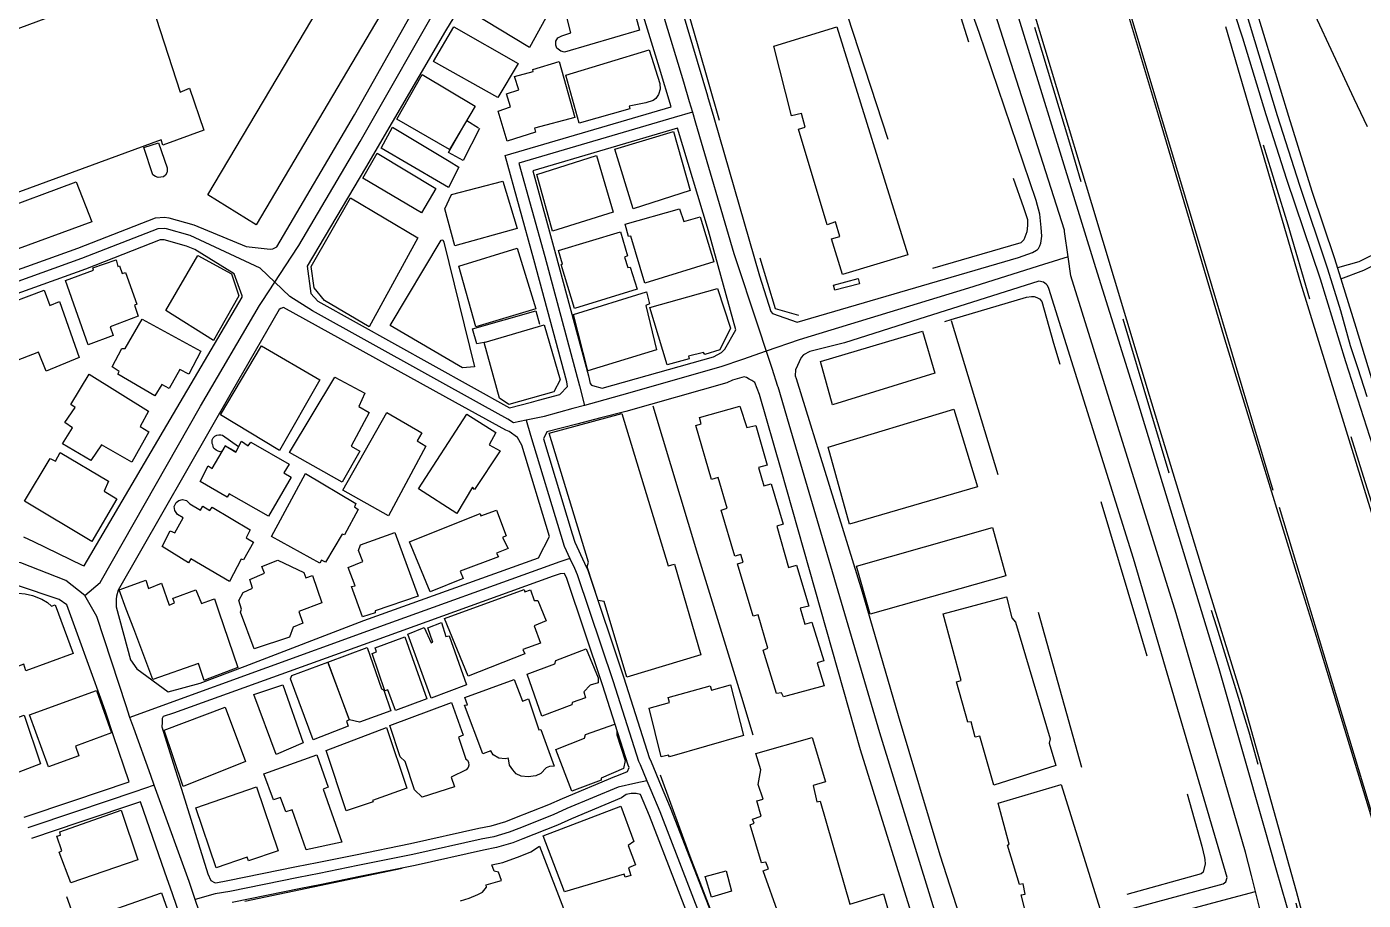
# Model space of a CAD drawing. Header units: millimetres. Extents: x 198785 to 203305, y 542885 to 545889.
# Drawn here: x 201891.8 to 202130.2, y 543225.2 to 543380.9 of the extents above; entities that cross this region are included whole.
import ezdxf

# ---------------------------------------------------------------- set-up
doc = ezdxf.new("R2010")
doc.units = ezdxf.units.MM
doc.linetypes.add('FENCE_25K', pattern=[54.3, 28.7, -9.2, -16.4])
doc.linetypes.add('HIDDEN_BULD_25K', pattern=[28.8, 18.4, -10.4])
for name, color, linetype in [('A0013111', 253, 'Continuous'), ('A0013117', 253, 'Continuous'), ('A0013118', 253, 'Continuous'), ('A0023211', 253, 'Continuous'), ('A0023217', 253, 'Continuous'), ('B0014111', 253, 'Continuous'), ('B0014112', 253, 'Continuous'), ('B0014113', 253, 'Continuous'), ('B0014115', 253, 'Continuous'), ('B0014116', 253, 'Continuous'), ('B0024120', 253, 'Continuous'), ('C0523121', 253, 'Continuous'), ('F0017111', 253, 'Continuous'), ('F0047224', 253, 'Continuous')]:
    doc.layers.add(name, color=color, linetype=linetype)

msp = doc.modelspace()

# ---------------------------------------------------------------- linework, layer by layer
at = {"layer": 'A0013111'}
for points in [[(202130.59, 543179.55), (202125.95, 543198.15), (202118.29, 543226.74), (202108.65, 543261.19), (202101.59, 543283.99), (202092.06, 543315.21), (202081.77, 543349.38), (202071.38, 543383.85)], [(202105.65, 543380.99), (202119.01, 543335.29), (202135.07, 543283.25)]]:
    msp.add_lwpolyline(points, dxfattribs=at)
at = {"layer": 'A0013117'}
for points in [[(202078.21, 543502.79), (202078.15, 543502.6), (202078.17, 543502.14), (202079.52, 543498.17), (202081.62, 543491.05), (202084.06, 543483.39), (202085.92, 543476.17), (202087.53, 543470.49), (202088.32, 543466.11), (202088.9, 543461.42), (202089.28, 543457.27), (202089.56, 543453.89), (202090.13, 543451.66), (202092.24, 543444.25), (202096.04, 543431.56), (202100.18, 543417.52), (202102.81, 543409.65), (202106.09, 543399.24), (202109.46, 543389.44), (202116.87, 543365), (202121.07, 543351.6), (202125.08, 543339.6), (202128.91, 543327.35), (202133.18, 543313.36)], [(202131.91, 543306.21), (202127.14, 543321.16), (202122.57, 543335.93), (202116.59, 543353.72), (202112.88, 543365.21), (202108.71, 543378.92), (202104.38, 543392.16), (202100.81, 543403.17), (202097.65, 543414.31), (202094.25, 543425.8), (202087.15, 543451.97), (202086.48, 543455.48), (202086.27, 543458.71), (202086.13, 543461.54), (202085.92, 543463.92), (202085.69, 543465.84), (202085.21, 543468.65), (202083.43, 543475.39), (202080.43, 543486.35), (202076.28, 543500.12), (202076.14, 543500.45), (202075.59, 543500.7), (202075.17, 543500.75)], [(202030.09, 543483.42), (202030.04, 543483.12), (202030.47, 543481.87), (202036.86, 543463.29), (202040.38, 543453.53), (202042.47, 543447.7), (202043.09, 543446.13), (202049.74, 543429.42), (202056.71, 543413.25), (202060.52, 543404.32), (202062.64, 543399.27), (202064.78, 543394.1), (202067.47, 543386.62), (202079.99, 543345.89), (202082.46, 543338), (202089.94, 543314.14), (202104.45, 543266.49), (202112.55, 543238.17), (202114.69, 543230.64), (202116.45, 543224.45), (202119.59, 543213.39), (202126.48, 543184.67), (202130.77, 543167.6)], [(201987.5, 543414.68), (201986.96, 543414.37), (201986.78, 543413.98), (201974.19, 543393.02), (201970.27, 543386.48), (201966.49, 543380.2), (201952.22, 543355.78), (201941.8, 543338.26), (201942.44, 543333.37), (201943.7, 543332), (201977.9, 543312.97), (201981.81, 543313.99), (201983.07, 543314.33), (201986.89, 543315.37), (201988.24, 543316.78), (201988.11, 543317.63), (201982.26, 543339.42), (201977.14, 543357.97), (202006.74, 543366.67), (202004.67, 543373.57), (201998.28, 543394.3), (201992.78, 543413.18), (201992.06, 543413.61), (201987.5, 543414.68)], [(202004.16, 543398.96), (202013.23, 543368.64), (202013.24, 543368.58), (202014.35, 543364.73), (202022.48, 543336.52), (202024.51, 543330.15), (202024.81, 543329.78), (202029.24, 543328.28), (202068.72, 543339.82), (202071.19, 543340.69), (202071.93, 543341.08), (202072.09, 543341.22), (202072.28, 543341.41), (202072.52, 543341.89), (202072.67, 543342.35), (202072.85, 543343.62), (202072.78, 543345.16), (202072.5, 543347.5), (202071.85, 543349.96), (202061.7, 543379.91), (202052.84, 543404.56)], [(201877.95, 543381.71), (201865.11, 543376.62), (201828.19, 543362.58), (201823.16, 543360.72), (201827.22, 543349.64), (201838.14, 543319.11), (201860.47, 543326.95), (201900.86, 543341.46), (201914.77, 543346.89), (201916.38, 543346.96), (201917.12, 543346.85), (201921.56, 543345.62), (201930.93, 543341.74), (201935.21, 543341.29), (201935.7, 543341.36), (201936.05, 543341.49), (201936.37, 543341.69), (201950.27, 543365.21), (201963.04, 543387.94)], [(202007.89, 543362.83), (201982.05, 543355.24), (201986.12, 543340.47), (201991.97, 543318.67), (201992.32, 543317.31), (201992.54, 543317.01), (201992.69, 543316.94), (201994.43, 543316.52), (202014.28, 543322.07), (202015.74, 543322.83), (202016.3, 543323.45), (202018.27, 543326.91), (202013.38, 543344.52), (202007.89, 543362.83)], [(201891.19, 543290), (201892.97, 543289.14), (201901.68, 543284.91), (201902.01, 543284.8), (201917.37, 543310.9), (201930.22, 543332.74), (201930.22, 543332.98), (201928.78, 543336.87), (201921.78, 543341.2), (201920.26, 543341.83), (201916.28, 543342.93), (201916.17, 543342.95), (201915.6, 543342.92), (201902.27, 543337.72), (201861.81, 543323.18)], [(202072.36, 543335.55), (202050.92, 543328.81), (202037.7, 543324.6), (202031.5, 543323.04), (202030.37, 543322.44), (202029.93, 543321.96), (202028.92, 543319.74), (202028.89, 543318.71), (202029.06, 543318.2), (202040.8, 543280.17), (202047.24, 543258.16), (202054.69, 543233.31), (202058.77, 543220.59)], [(202066.11, 543217.52), (202105.24, 543228.11), (202105.71, 543228.48), (202105.96, 543229.24), (202089.22, 543286.15), (202074.13, 543334.26), (202073.9, 543334.79), (202073.67, 543335.02), (202073.42, 543335.23), (202073.16, 543335.41), (202072.36, 543335.55)], [(201937.56, 543330.87), (201937.08, 543330.71), (201936.8, 543330.5), (201928.22, 543315.64), (201908.08, 543280.47), (201907.76, 543279.4), (201907.71, 543278.89), (201907.73, 543277.49), (201910.29, 543268.04), (201911.44, 543266.45), (201916.98, 543262.36), (201922.7, 543263.9), (201930.72, 543266.92), (201951.9, 543275.05), (201983.06, 543286.26), (201985.05, 543290.04), (201980.13, 543306.32), (201979.33, 543307.69), (201977.87, 543308.74), (201977.25, 543309.02), (201968.26, 543313.93), (201937.56, 543330.87)], [(202019.75, 543318.49), (202017.69, 543317.94), (202016.67, 543317.46), (201998.67, 543312.35), (201994.2, 543311.2), (201989.92, 543310.09), (201984.59, 543308.71), (201983.95, 543307.48), (201989.08, 543290.53), (201989.53, 543289.04), (201991.26, 543285.31), (201991.85, 543284.02), (201998.28, 543264.83), (202002.82, 543250.67), (202003.15, 543249.89), (202004.98, 543245.54), (202006.58, 543241.74), (202015.53, 543218.65)], [(202051.53, 543216.7), (202040.54, 543252.02), (202026.4, 543301.93), (202022.48, 543315.38), (202021.67, 543317.48), (202021.14, 543317.89), (202020.65, 543318.12), (202020.17, 543318.4), (202019.75, 543318.49)], [(201891.32, 543239.98), (201899.99, 543242.91), (201910.05, 543246.31), (201907.28, 543254.49), (201905.88, 543258.64), (201905.24, 543260.53), (201900.81, 543272.66), (201898.92, 543277.84), (201897.58, 543278.79), (201897.03, 543279.02), (201895.44, 543279.55), (201888.6, 543281.86), (201888.1, 543281.81), (201879.62, 543278.86), (201848.78, 543267.61), (201848.35, 543267.51), (201848.04, 543267.27), (201847.86, 543265.88), (201854.84, 543244.97), (201863.47, 543220.6)], [(201987.71, 543283.45), (201986.92, 543283.38), (201985.68, 543282.95), (201953.26, 543271.29), (201917.95, 543258.56), (201916.12, 543257.93), (201915.95, 543257.59), (201915.91, 543256.91), (201915.89, 543256.12), (201918.22, 543248.68), (201919.38, 543244.98), (201924.09, 543229.92), (201924.62, 543228.72), (201925.28, 543228.35), (201925.5, 543228.32), (201927.64, 543228.72), (201939.88, 543231.21), (201943.57, 543231.94), (201950.43, 543233.32), (201960.26, 543235.29), (201972.44, 543238.03), (201974.64, 543238.47), (201977.22, 543239.24), (201978.87, 543239.86), (201984.93, 543242.28), (201987.36, 543243.36), (201996.67, 543247.28), (201997.03, 543247.36), (201998.96, 543248.16), (201999.24, 543248.86), (201999.06, 543249.28), (201994.48, 543263.58), (201988.13, 543282.54), (201987.71, 543283.45)], [(202000.13, 543244.25), (201999.63, 543244.24), (201998.7, 543244.03), (201997.89, 543243.45), (201988.95, 543239.69), (201986.49, 543238.6), (201980.31, 543236.13), (201978.49, 543235.45), (201975.61, 543234.59), (201973.27, 543234.11), (201961.09, 543231.38), (201951.21, 543229.4), (201944.36, 543228.02), (201940.66, 543227.29), (201928.41, 543224.79)], [(202011.81, 543217.2), (202002.87, 543240.24), (202001.27, 543244.06), (202000.51, 543244.25), (202000.13, 543244.25)], [(201898.84, 543225.85), (201908.48, 543199.03), (201909.86, 543194.68), (201910.07, 543194.64), (201925.54, 543199.75), (201925.78, 543199.99), (201925.96, 543200.17), (201926.04, 543200.5), (201926.25, 543201.24), (201922.22, 543213.31), (201919.24, 543222.01), (201917.77, 543226.31), (201916.43, 543230.22), (201912.04, 543242.76), (201901.27, 543239.12), (201892.6, 543236.19)]]:
    msp.add_lwpolyline(points, dxfattribs=at)
at = {"layer": 'A0013118'}
for points in [[(202137.24, 543344.54), (202138.11, 543343.32), (202129.46, 543338.99), (202125.61, 543337.92)], [(202126.22, 543335.97), (202130.32, 543337.52), (202139.02, 543341.94), (202139.4, 543341.79), (202146.16, 543330.96), (202153.21, 543316.36), (202154.59, 543314.28), (202156.1, 543312.6), (202160.54, 543310.18), (202161.2, 543309.29), (202163.07, 543309.75)]]:
    msp.add_lwpolyline(points, dxfattribs=at)
at = {"layer": 'A0023211'}
msp.add_lwpolyline([(202136.23, 543225.21), (202121.86, 543272.22), (202118.33, 543283.62), (202105.53, 543325.25), (202093.71, 543365.19), (202088.52, 543382.42)], dxfattribs=at)
at = {"layer": 'A0023217'}
for points in [[(202077.58, 543339.9), (202076.94, 543344.41), (202076.9, 543344.69), (202064.58, 543383.27), (202056.68, 543404.44), (202040.17, 543443.58), (202039.8, 543444.53), (202038.37, 543448.18)], [(201991.61, 543429.09), (201994.39, 543420.46), (201995.64, 543416.61), (202001.22, 543396.63), (202008.95, 543371.1), (202009.97, 543367.62), (202010.53, 543365.7)], [(201936.03, 543335.41), (201938.95, 543339.86), (201940.31, 543341.93), (201951.25, 543360.49), (201966.56, 543387.27), (201967.08, 543388.13), (201969.13, 543391.56)], [(202109.09, 543384.18), (202114.87, 543365.11), (202118.83, 543352.66), (202123.82, 543337.76), (202126.14, 543330.33), (202127.9, 543324.13), (202129.21, 543320.19), (202130.85, 543314.99)], [(202010.53, 543365.7), (202007.31, 543364.75), (201979.59, 543356.61), (201984.19, 543339.95), (201990.38, 543316.89), (201991.3, 543313.43)], [(202010.53, 543365.7), (202011.1, 543363.78), (202017.93, 543340.52), (202022.26, 543327.41), (202023.69, 543323.08)], [(201936.03, 543335.41), (201933.43, 543337.89), (201920.91, 543343.72), (201916.7, 543344.89), (201916.28, 543344.95), (201915.19, 543344.91), (201901.56, 543339.59), (201861.14, 543325.06), (201838.07, 543316.97), (201837.77, 543317.01), (201836.6, 543317.5), (201825.34, 543348.96), (201821.28, 543360.03), (201820.6, 543361.91)], [(202077.58, 543339.9), (202073.19, 543338.52), (202059.82, 543334.32), (202029.59, 543325.12), (202023.69, 543323.08)], [(202110.99, 543226.74), (202110.28, 543229.58), (202109.24, 543233.75), (202096.83, 543276.32), (202078.07, 543336.51), (202077.58, 543339.9)], [(201902.16, 543279.53), (201904.86, 543281.85), (201922.79, 543313.27), (201933.28, 543331.23), (201933.76, 543331.96), (201936.03, 543335.41)], [(201980.87, 543310.79), (201978.62, 543310.33), (201977.58, 543310.99), (201973.08, 543313.45), (201942.74, 543330.27), (201938.7, 543332.86), (201936.03, 543335.41)], [(202023.69, 543323.08), (202019.45, 543321.61), (202015.61, 543320.28), (201997.86, 543315.24), (201993.4, 543314.01), (201991.3, 543313.43)], [(202023.69, 543323.08), (202024.69, 543320.05), (202025.74, 543316.87), (202025.77, 543316.79), (202027.73, 543310.06), (202043.89, 543255.09), (202055.15, 543218.65), (202055.32, 543218.08), (202057.25, 543211.46)], [(201991.3, 543313.43), (201989.23, 543312.86), (201984.06, 543311.43), (201983.87, 543311.39), (201980.87, 543310.79)], [(201980.87, 543310.79), (201981.66, 543308.14), (201987.06, 543290.29), (201987.66, 543288.33), (201988.66, 543286.15)], [(201902.16, 543279.53), (201898.72, 543282.18), (201890.71, 543285.37), (201889.42, 543285.49), (201887.73, 543285.09), (201874.86, 543280.32), (201847.13, 543270.05), (201844.67, 543269.14)], [(201988.66, 543286.15), (201986.88, 543285.51), (201952.58, 543273.17), (201916.54, 543260.07), (201910.17, 543257.75)], [(201988.66, 543286.15), (201989.48, 543284.38), (201989.99, 543283.28), (201996.38, 543264.2), (202000.94, 543249.98), (202001.2, 543249.38), (202002.41, 543246.49)], [(201910.17, 543257.75), (201909.49, 543259.85), (201904.26, 543275.77), (201902.16, 543279.53)], [(201914.52, 543245.71), (201913.9, 543247.43), (201910.85, 543255.88), (201910.17, 543257.75)], [(201914.52, 543245.71), (201911.05, 543244.53), (201900.63, 543241.02), (201891.96, 543238.09)], [(201921.83, 543225.33), (201921.09, 543227.48), (201920.73, 543228.54), (201915.24, 543243.73), (201914.52, 543245.71)], [(202002.41, 543246.49), (202000.42, 543246.06), (201997.27, 543245.36), (201988.15, 543241.53), (201985.71, 543240.44), (201979.59, 543237.99), (201977.86, 543237.35), (201975.13, 543236.53), (201972.86, 543236.07), (201960.67, 543233.33), (201950.82, 543231.36), (201943.97, 543229.98), (201940.27, 543229.25), (201928.02, 543226.76), (201925.41, 543226.33), (201921.83, 543225.33)], [(202002.41, 543246.49), (202003.12, 543244.8), (202004.73, 543240.99), (202013.67, 543217.92), (202019.07, 543204.16), (202021.29, 543198.48)], [(202057.25, 543211.46), (202062.09, 543213.33), (202064.94, 543214.43), (202106.06, 543225.42), (202110.99, 543226.74)], [(202132.9, 543125.83), (202129.51, 543146.22), (202127.24, 543158), (202126.48, 543162.35), (202120.9, 543186.11), (202114.2, 543213.85), (202111.87, 543223.2), (202110.99, 543226.74)], [(201931.63, 543196.43), (201929.65, 543202.35), (201926.81, 543210.87), (201922.55, 543223.23), (201921.83, 543225.33)]]:
    msp.add_lwpolyline(points, dxfattribs=at)
at = {"layer": 'B0014111'}
for points in [[(202001.07, 543380.35), (201987.7, 543376.4), (201987.06, 543376.6), (201986.37, 543377.12), (201986.17, 543377.62), (201986.17, 543378.36), (201986.54, 543378.94), (201987.22, 543379.33), (201988.85, 543379.84), (201986.02, 543391.06), (201997.35, 543394.29), (202001.07, 543380.35)], [(201985.03, 543383.7), (201981.48, 543377.26), (201970.93, 543383.58), (201975.22, 543391.85), (201980.39, 543388.68), (201979.6, 543386.84), (201985.03, 543383.7)], [(201914.84, 543382.46), (201919.15, 543369.29), (201920.82, 543369.98), (201923.37, 543362.51), (201916.06, 543359.81), (201915.75, 543360.74), (201887.59, 543350.45), (201888.12, 543348.89), (201886.19, 543348.21), (201876.18, 543375.46), (201906.3, 543386.6), (201905.91, 543387.45), (201912.98, 543390.15), (201915.55, 543382.99), (201914.84, 543382.46)], [(201979.43, 543374.38), (201975.82, 543368.31), (201964.32, 543374.74), (201967.97, 543380.9), (201979.43, 543374.38)], [(201999.39, 543366.32), (201990.35, 543363.72), (201987.98, 543372.27), (202002.84, 543376.83), (202004.7, 543370.81), (202004.79, 543369.79), (202004.5, 543368.87), (202004.01, 543368.15), (202003.52, 543367.78), (202002.22, 543367.37), (201999.27, 543366.79), (201999.39, 543366.32)], [(201971.75, 543366.79), (201967.17, 543359.07), (201957.83, 543364.44), (201962.32, 543372.4), (201971.75, 543366.79)], [(201968.85, 543355.91), (201966.99, 543352.27), (201965.59, 543353.09), (201955, 543359.29), (201957.01, 543363.01), (201967.12, 543356.94), (201968.85, 543355.91)], [(202010.11, 543351.71), (201999.99, 543348.48), (201996.67, 543359.11), (202007.16, 543362.24), (202010.11, 543351.71)], [(201964.77, 543352.1), (201962.18, 543347.74), (201951.73, 543353.96), (201954.31, 543358.37), (201964.77, 543352.1)], [(201903.39, 543346.12), (201888.47, 543340.69), (201885.83, 543347.83), (201900.61, 543353.26), (201903.39, 543346.12)], [(201929.6, 543332.97), (201925.12, 543324.97), (201916.61, 543330.34), (201922.29, 543340.16), (201928.33, 543336.85), (201929.6, 543332.97)], [(202004.15, 543323.31), (201991.86, 543319.58), (201989.33, 543329.62), (202002.37, 543333.65), (202002.91, 543331.5), (202002.23, 543331.23), (202004.15, 543323.31)], [(202053.81, 543319.17), (202035.54, 543313.55), (202033.36, 543321.23), (202051.6, 543326.65), (202053.81, 543319.17)], [(201944.04, 543317.96), (201936.84, 543305.36), (201926.37, 543311.73), (201933.64, 543324.07), (201944.04, 543317.96)], [(201975.58, 543294.77), (201977.31, 543290.18), (201976.68, 543289.87), (201977.69, 543287.89), (201975.6, 543287.09), (201975.96, 543286.41), (201969.09, 543283.85), (201969.62, 543282.54), (201963.74, 543280.19), (201960.08, 543289.07), (201972.66, 543294.16), (201972.81, 543293.75), (201975.58, 543294.77)], [(201901.07, 543250.94), (201895.67, 543248.97), (201892.26, 543258.26), (201904.24, 543262.57), (201906.9, 543255.03), (201900.47, 543252.69), (201901.07, 543250.94)], [(201930.79, 543249.94), (201919.71, 543245.48), (201916.27, 543255.52), (201927.16, 543259.61), (201930.79, 543249.94)], [(201910.45, 543214.61), (201904.21, 543212.74), (201901.25, 543221.38), (201915.83, 543226.49), (201918.55, 543218.78), (201909.99, 543215.97), (201910.45, 543214.61)]]:
    msp.add_lwpolyline(points, dxfattribs=at)
at = {"layer": 'B0014112'}
for points in [[(201982.53, 543362.14), (201977.47, 543360.53), (201975.88, 543365.9), (201978.1, 543366.66), (201977.38, 543369), (201979.55, 543369.66), (201978.82, 543372.04), (201982.11, 543372.97), (201982.06, 543373.33), (201986.74, 543374.74), (201989.53, 543364.74), (201982.34, 543362.86), (201982.53, 543362.14)], [(201979.27, 543344.99), (201968.15, 543341.86), (201966.38, 543348.48), (201967.56, 543351.03), (201976.74, 543353.38), (201979.27, 543344.99)], [(202008.24, 543348.46), (202009.01, 543346.23), (202011.94, 543347.05), (202014.35, 543339), (202002.05, 543335.19), (201999.53, 543343.59), (201999.16, 543343.51), (201998.54, 543345.73), (202008.24, 543348.46)], [(201998.44, 543339.86), (201999.03, 543337.98), (201999.45, 543338.08), (202000.69, 543334.14), (201989.5, 543330.7), (201987.13, 543338.53), (201987.36, 543338.6), (201986.63, 543341.03), (201997.69, 543344.37), (201998.95, 543340.11), (201998.44, 543339.86)], [(201971.66, 543320.29), (201969.5, 543320.12), (201956.6, 543327.67), (201965.74, 543342.9), (201966.03, 543342.96), (201966.19, 543342.55), (201971.66, 543320.29)], [(201982.61, 543330.64), (201971.92, 543327.4), (201968.87, 543338.27), (201979.29, 543341.47), (201982.61, 543330.64)], [(201907.71, 543339.35), (201908.04, 543338.2), (201908.31, 543338.33), (201908.82, 543336.93), (201909.4, 543337.13), (201911.41, 543331.47), (201910.97, 543331.27), (201911.67, 543329.32), (201906.64, 543327.43), (201907.19, 543325.91), (201902.72, 543324.2), (201898.68, 543335.71), (201903.67, 543337.53), (201903.56, 543337.92), (201907.71, 543339.35)], [(201894.88, 543333.96), (201895.87, 543331.22), (201897.6, 543331.93), (201901.12, 543321.94), (201895.22, 543319.54), (201893.85, 543322.93), (201888.07, 543320.66), (201885.01, 543328.69), (201886.86, 543329.4), (201886.32, 543330.76), (201894.88, 543333.96)], [(202015.4, 543323.35), (202012.73, 543322.47), (202012.53, 543322.86), (202009.83, 543322.19), (202009.96, 543321.75), (202006.04, 543320.63), (202002.92, 543330.88), (202014.99, 543334.28), (202017.35, 543327.21), (202015.4, 543323.35)], [(201922.84, 543323.08), (201920.69, 543319), (201919.1, 543319.8), (201917.18, 543316.46), (201915.87, 543317.14), (201914.6, 543315.1), (201908, 543319), (201908.24, 543319.49), (201906.99, 543320.28), (201908.71, 543323.58), (201909.35, 543323.58), (201912.38, 543328.77), (201922.84, 543323.08)], [(201913.53, 543308.69), (201910.53, 543303.32), (201905.1, 543306.4), (201903.21, 543303.59), (201898.15, 543306.59), (201899.94, 543309.4), (201898.58, 543310.37), (201900.39, 543313.04), (201899.61, 543313.59), (201902.9, 543318.99), (201913.51, 543312.41), (201911.99, 543309.65), (201913.53, 543308.69)], [(201951.2, 543305.27), (201948.05, 543299.72), (201938.64, 543305), (201946.76, 543318.45), (201952.07, 543315.62), (201951.01, 543313.22), (201952.88, 543312.17), (201949.63, 543306.16), (201951.2, 543305.27)], [(201962.99, 543306.18), (201956.31, 543293.75), (201948.16, 543298.31), (201956.01, 543312.13), (201962.28, 543308.54), (201961.41, 543307.12), (201962.99, 543306.18)], [(201976.23, 543305.3), (201971.66, 543298.43), (201971.33, 543298.82), (201968.49, 543294.16), (201961.69, 543298.53), (201970.32, 543311.88), (201975.49, 543308.59), (201974.25, 543306.42), (201976.23, 543305.3)], [(201930.11, 543307.02), (201931.29, 543306.19), (201931.73, 543306.87), (201938.58, 543302.92), (201937.64, 543301.42), (201938.97, 543300.65), (201934.88, 543293.67), (201927.91, 543297.68), (201927.53, 543297.08), (201922.74, 543299.84), (201924.14, 543302.63), (201924.87, 543302.19), (201927.21, 543306.2), (201929.06, 543305.1), (201930.11, 543307.02)], [(201897.74, 543305), (201906.35, 543299.9), (201905.61, 543298.12), (201907.83, 543296.75), (201903.36, 543289.13), (201891.37, 543296.33), (201895.98, 543303.96), (201896.9, 543303.48), (201897.74, 543305)], [(201950.9, 543294.84), (201948.47, 543290.33), (201948.05, 543290.48), (201945.07, 543285.47), (201944.39, 543285.82), (201944.05, 543285.28), (201935.44, 543290.04), (201941.51, 543301.29), (201950.5, 543295.91), (201950.25, 543295.31), (201950.9, 543294.84)], [(201920.85, 543295.85), (201922.76, 543294.72), (201923.17, 543295.46), (201924.44, 543294.67), (201924.83, 543295.27), (201931.65, 543291.21), (201930.91, 543289.82), (201932.24, 543289.01), (201930.42, 543285.87), (201930.03, 543285.99), (201927.94, 543282.01), (201921.04, 543286.04), (201920.66, 543285.36), (201915.94, 543288.24), (201917.37, 543291.05), (201918.17, 543290.7), (201919.7, 543293.39), (201918.69, 543293.94), (201918.17, 543294.68), (201918.1, 543295.38), (201918.45, 543296.09), (201918.92, 543296.49), (201919.58, 543296.62), (201920.27, 543296.45), (201920.85, 543295.85)], [(201953.94, 543276.41), (201951.65, 543275.74), (201949.73, 543281.12), (201950.34, 543281.24), (201949.1, 543284.52), (201951.72, 543285.61), (201950.94, 543287.57), (201951.29, 543288.58), (201957.42, 543290.77), (201961.6, 543279.42), (201953.94, 543276.82), (201953.94, 543276.41)], [(201941.18, 543283.64), (201941.54, 543282.65), (201942.78, 543283.09), (201944.4, 543278.21), (201940.29, 543276.67), (201941.03, 543274.6), (201939.31, 543273.88), (201938.68, 543272.08), (201932.37, 543270), (201929.93, 543276.54), (201930.11, 543277.08), (201929.6, 543278.62), (201930.38, 543280.07), (201932.07, 543280.84), (201931.55, 543282.4), (201934.2, 543283.49), (201933.74, 543284.72), (201936.59, 543285.83), (201941.18, 543283.64)], [(201913.03, 543282.25), (201913.51, 543280.75), (201915.82, 543281.7), (201917.21, 543277.82), (201918.15, 543278.22), (201917.84, 543279.05), (201918.1, 543279.14), (201921.96, 543280.54), (201922.95, 543278.11), (201924.9, 543278.8), (201925.28, 543278.93), (201925.28, 543278.93), (201926.05, 543276.64), (201929.43, 543266.71), (201923.66, 543264.47), (201923.4, 543264.37), (201922.39, 543267.42), (201914.29, 543264.53), (201910.87, 543273.58), (201909.54, 543277.09), (201908.25, 543280.51), (201912.38, 543282.01), (201913.03, 543282.25)], [(201891.5, 543279.85), (201892.79, 543279.54), (201894.48, 543278.89), (201895.47, 543278.26), (201896.16, 543277.64), (201896.82, 543277.88), (201900.08, 543269.18), (201891.61, 543266.12), (201891.28, 543267.29), (201888.85, 543266.37), (201888.43, 543267.58), (201882.73, 543265.59), (201878.57, 543276.5), (201884.12, 543278.57), (201883.91, 543279.17), (201886.94, 543280.22), (201887.21, 543279.52), (201889.86, 543280.63), (201890.26, 543279.92), (201891.5, 543279.85)], [(201980.53, 543280.6), (201980.65, 543280.18), (201981.62, 543280.52), (201982.33, 543278.61), (201982.96, 543278.64), (201984.43, 543275.03), (201982.32, 543274.13), (201983.46, 543271.01), (201980.26, 543269.9), (201980.61, 543269.13), (201970.52, 543265.15), (201966.31, 543275.45), (201980.53, 543280.6)], [(201965.79, 543274.69), (201966.56, 543272.19), (201967.11, 543272.36), (201970.21, 543263.61), (201963.92, 543261.24), (201959.79, 543272.61), (201962.7, 543273.81), (201963.95, 543271.1), (201964.25, 543271.23), (201963.32, 543273.74), (201965.79, 543274.69)], [(201959.21, 543272.17), (201963.16, 543261.08), (201957.56, 543259.02), (201956.18, 543262.69), (201955.67, 543262.56), (201953.42, 543269.18), (201954.16, 543269.46), (201953.91, 543270.21), (201959.21, 543272.17)], [(201956.71, 543258.97), (201951.12, 543256.93), (201949.34, 543257.37), (201945.52, 543267.65), (201952.5, 543270.28), (201955.09, 543262.9), (201955.51, 543262.65), (201956.71, 543258.97)], [(201989.04, 543260.01), (201983.68, 543258.01), (201981.06, 543265.48), (201985.97, 543267.32), (201986.14, 543267.94), (201991.58, 543270.03), (201993.73, 543264.87), (201993.72, 543263.94), (201992.27, 543263.57), (201991.15, 543262.36), (201991.45, 543261.26), (201989.1, 543260.43), (201989.04, 543260.01)], [(201949.12, 543256.21), (201942.87, 543253.78), (201938.84, 543264.7), (201939.04, 543265.26), (201945.51, 543267.65), (201949.31, 543257.36), (201948.8, 543257.14), (201949.12, 543256.21)], [(201941.07, 543253.28), (201936.26, 543251.17), (201932.3, 543261.85), (201937.45, 543263.63), (201941.07, 543253.28)], [(201978.72, 543264.57), (201980.24, 543260.66), (201981.28, 543261.08), (201983.13, 543255.58), (201983.52, 543255.66), (201985.87, 543249.1), (201985.06, 543249.06), (201984.45, 543248.82), (201983.5, 543247.82), (201982.62, 543247.4), (201981.21, 543247.17), (201979.99, 543247.34), (201979.1, 543247.76), (201978.47, 543248.46), (201977.93, 543249.27), (201977.71, 543250.41), (201977.69, 543250.53), (201977.12, 543250.43), (201976.01, 543250.55), (201974.96, 543251.11), (201974.6, 543251.81), (201973.15, 543251.27), (201969.89, 543259.99), (201970.42, 543260.02), (201969.96, 543261.32), (201978.72, 543264.57)], [(202017.34, 543263.63), (202019.63, 543254.56), (202006.46, 543250.75), (202006.28, 543251.05), (202004.95, 543250.77), (202002.84, 543259.42), (202006.42, 543260.44), (202006.19, 543261.33), (202013.69, 543263.44), (202013.97, 543262.66), (202017.34, 543263.63)], [(201968.07, 543245.43), (201962.34, 543243.56), (201960.98, 543244.9), (201959.28, 543249.95), (201958.38, 543250.79), (201956.53, 543256.37), (201967.55, 543260.43), (201969.65, 543254.64), (201968.8, 543254.29), (201970.09, 543250.36), (201970.39, 543250.15), (201970.59, 543249.75), (201970.63, 543249.3), (201970.52, 543248.88), (201970.17, 543248.43), (201967.49, 543247.16), (201968.07, 543245.43)], [(201889.19, 543246.57), (201883.18, 543244.61), (201879.88, 543254.14), (201891.31, 543258.19), (201894.24, 543249.51), (201888.83, 543247.41), (201889.19, 543246.57)], [(201953.56, 543242.73), (201948.76, 543241.11), (201945.17, 543251.92), (201955.98, 543256.01), (201959.56, 543245.16), (201953.49, 543243), (201953.56, 543242.73)], [(201994.23, 543246.58), (201989.04, 543244.66), (201986.16, 543252.05), (201991.26, 543254.09), (201991.44, 543254.72), (201996.68, 543256.61), (201997.07, 543255.45), (201997.07, 543254.68), (201998.51, 543250.09), (201998.23, 543248.67), (201994.27, 543246.94), (201994.23, 543246.58)], [(201911.58, 543232.38), (201899.65, 543228.27), (201897.54, 543233.78), (201898.06, 543234.02), (201897.17, 543236.61), (201897.77, 543236.82), (201897.65, 543237.39), (201908.61, 543241.23), (201911.58, 543232.38)], [(201999.13, 543230.95), (201999.56, 543229.62), (201998.53, 543229.28), (201998.36, 543229.87), (201987.71, 543226.72), (201983.89, 543236.68), (201997.78, 543241.97), (202000.1, 543235.69), (201999.09, 543234.96), (202000.39, 543231.5), (201999.13, 543230.95)], [(201969.16, 543225.08), (201970.7, 543225.58), (201972.24, 543226.21), (201973.1, 543226.64), (201973.8, 543227.55), (201973.74, 543227.95), (201975.85, 543228.51), (201976.5, 543228.7), (201975.92, 543230.18), (201975.15, 543230.37), (201974.78, 543231.52), (201976.72, 543231.92), (201979.82, 543233.05), (201981.72, 543233.83), (201983.24, 543234.81), (201988.16, 543222.16)]]:
    msp.add_lwpolyline(points, dxfattribs=at)
at = {"layer": 'B0014113'}
for points in [[(201957.45, 543387.45), (201932.69, 543345.6), (201924.11, 543350.98), (201948.8, 543392.6), (201957.45, 543387.45)], [(201996.38, 543347.85), (201985.55, 543344.49), (201982.76, 543354.59), (201993.44, 543357.96), (201996.38, 543347.85)], [(201961.55, 543343.29), (201952.88, 543327.43), (201944.89, 543332.12), (201943.07, 543334.36), (201942.5, 543338.18), (201949.53, 543350.41), (201961.55, 543343.29)], [(201985.81, 543315.83), (201977.77, 543313.57), (201976.11, 543314.73), (201973.37, 543324.63), (201984.08, 543327.79), (201986.96, 543317.99), (201985.81, 543315.83)], [(202061.4, 543298.92), (202038.58, 543292.24), (202034.73, 543306), (202057.19, 543312.77), (202061.4, 543298.92)], [(201997.95, 543311.98), (202006.19, 543284.84), (202007.32, 543285.11), (202012.04, 543268.96), (201998.86, 543264.94), (201994.79, 543278.45), (201993.74, 543278.61), (201991.78, 543284.66), (201992, 543285.48), (201984.98, 543308.49), (201997.95, 543311.98)], [(202066.46, 543283.03), (202042.27, 543276.18), (202039.8, 543284.75), (202064.07, 543291.65), (202066.46, 543283.03)], [(201944.65, 543245.02), (201947.98, 543235.54), (201941.62, 543234.2), (201939.14, 543241.31), (201938.02, 543240.98), (201937.06, 543243.53), (201935.82, 543243.12), (201934.1, 543247.76), (201943.52, 543251.12), (201945.57, 543245.33), (201944.65, 543245.02)], [(201936.61, 543234), (201931.36, 543232.2), (201931.12, 543232.89), (201925.57, 543230.99), (201921.93, 543241.69), (201932.74, 543245.4), (201936.61, 543234)]]:
    msp.add_lwpolyline(points, dxfattribs=at)
at = {"layer": 'B0014115'}
for points in [[(202036.32, 543380.91), (202048.96, 543340.25), (202037.29, 543336.74), (202035.37, 543343.09), (202036.83, 543343.52), (202036.05, 543346.17), (202034.56, 543345.61), (202029.47, 543362.68), (202030.63, 543363.01), (202029.99, 543365.46), (202028.24, 543365.04), (202025.06, 543377.46), (202036.32, 543380.91)], [(202018.99, 543313.27), (202020.22, 543309.48), (202021.85, 543309.83), (202023.87, 543302.79), (202022.32, 543302.35), (202023.28, 543299.07), (202024.56, 543299.45), (202026.73, 543292.27), (202025.57, 543291.91), (202027.69, 543284.53), (202029.12, 543284.92), (202031.3, 543277.62), (202029.74, 543277.24), (202030.59, 543274.41), (202031.84, 543274.77), (202033.97, 543267.86), (202032.8, 543267.53), (202034.04, 543263.45), (202026.77, 543261.44), (202026.42, 543262.19), (202025.51, 543262.03), (202023.15, 543269.8), (202024.02, 543270.11), (202022.27, 543276.11), (202021.4, 543275.85), (202018.56, 543285.16), (202019.58, 543285.47), (202019.17, 543286.84), (202018.13, 543286.54), (202015.68, 543294.74), (202016.76, 543295.09), (202015.14, 543300.55), (202013.94, 543300.22), (202011.12, 543309.82), (202012.07, 543310.15), (202011.81, 543311.25), (202018.99, 543313.27)], [(202068.18, 543274.78), (202074.35, 543253.96), (202074.16, 543253.19), (202075.38, 543249.19), (202064.33, 543245.74), (202061.79, 543254.45), (202061.01, 543254.26), (202060.26, 543256.99), (202059.66, 543256.92), (202057.65, 543264.16), (202058.46, 543264.4), (202055.28, 543276.27), (202066.55, 543279.28), (202067.53, 543275.57), (202068.18, 543274.78)], [(202025.97, 543222.59), (202023.18, 543230.45), (202024.14, 543230.78), (202023.66, 543231.99), (202022.84, 543231.88), (202020.83, 543238.63), (202021.53, 543238.93), (202021.27, 543239.64), (202022.83, 543240.19), (202022.06, 543242.9), (202023.17, 543243.2), (202022.29, 543245.82), (202022.76, 543248.46), (202021.88, 543251.35), (202031.93, 543254.21), (202034.28, 543246.32), (202032.08, 543245.68)], [(202076.35, 543245.84), (202083.21, 543223.75), (202071.56, 543220.33), (202070.65, 543223.46), (202069.85, 543223.58), (202069.22, 543226.15), (202069.91, 543226.3), (202069.53, 543228.13), (202068.89, 543228.03), (202066.76, 543235.02), (202067.06, 543235.18), (202065.08, 543242.48), (202076.35, 543245.84)], [(202032.08, 543245.68), (202032.75, 543242.74), (202033.31, 543242.84), (202038.62, 543224.49), (202044.64, 543226.31), (202047.25, 543217.13)]]:
    msp.add_lwpolyline(points, dxfattribs=at)
at = {"layer": 'B0014116', "linetype": 'HIDDEN_BULD_25K', "flags": 128}
for points in [[(201972.56, 543362.81), (201969.64, 543357.09), (201967, 543358.54), (201970.28, 543364.2), (201972.56, 543362.81)], [(201916.19, 543354.17), (201915.21, 543354.08), (201914.74, 543354.21), (201914.28, 543354.55), (201912.66, 543359.38), (201915.27, 543360.25), (201916.85, 543355.79), (201916.85, 543355.53), (201916.85, 543355.16), (201916.77, 543354.86), (201916.55, 543354.47), (201916.19, 543354.17)], [(202040.33, 543335.12), (202035.94, 543333.98), (202035.73, 543334.88), (202040.09, 543336.04), (202040.33, 543335.12)], [(201973.37, 543324.64), (201972.06, 543324.38), (201971.29, 543327.06), (201982.63, 543330.29), (201983.31, 543327.58), (201973.37, 543324.64)], [(201926.71, 543308.1), (201929.58, 543306.1), (201929.05, 543305.13), (201927.2, 543306.23), (201926.66, 543305.29), (201926.26, 543305.16), (201925.9, 543305.27), (201925.55, 543305.42), (201925.29, 543305.66), (201925.12, 543305.88), (201925.02, 543306.17), (201924.95, 543306.41), (201924.88, 543306.6), (201924.86, 543306.76), (201924.85, 543307.06), (201924.88, 543307.3), (201925.05, 543307.66), (201925.33, 543307.92), (201925.69, 543308.1), (201926.04, 543308.19), (201926.39, 543308.2), (201926.71, 543308.1)], [(202017.53, 543226.82), (202013.94, 543225.77), (202012.82, 543229.4), (202016.53, 543230.43), (202017.53, 543226.82)]]:
    msp.add_lwpolyline(points, dxfattribs=at)
at = {"layer": 'B0024120', "linetype": 'FENCE_25K', "flags": 128}
for points in [[(202217.14, 542885.31), (202215.89, 542889.79), (202211.79, 542903.46), (202211.06, 542906.37), (202208.69, 542915.86), (202206.09, 542924.17), (202204, 542931.32), (202200.96, 542941.36), (202197.88, 542953.14), (202193.96, 542966.12), (202191.06, 542975.57), (202188.37, 542984.85), (202185.11, 542995.75), (202181.06, 543009.4), (202176.75, 543022.91), (202171.14, 543042), (202166.33, 543058.33), (202165.34, 543061.94), (202162.84, 543070.79), (202161.86, 543070.58), (202156.04, 543089.93), (202154.54, 543094.78), (202147.84, 543116.61), (202141.5, 543137.49), (202139.18, 543145.49), (202131.01, 543174.33), (202125.1, 543198.61), (202118.28, 543224.61), (202113.3, 543242.82), (202109.84, 543255.14), (202104.1, 543273.9), (202097.23, 543295.85), (202092.33, 543312.28), (202086.5, 543331.8), (202083.07, 543342.6), (202077.88, 543360.15), (202072.93, 543376.53), (202067.22, 543395.55), (202062.6, 543411.48), (202056.3, 543431.95), (202047.57, 543460.91), (202041.81, 543481.23), (202036.93, 543497.61), (202032.09, 543513.2), (202027.19, 543529.07), (202019.09, 543553.55), (202015.84, 543564.8), (202011.05, 543580.92), (202006.28, 543596.63), (202002.39, 543609.36), (201998.74, 543621.31), (201994.31, 543636.29), (201988.76, 543654.92), (201981.76, 543678.1), (201975.22, 543699.17), (201970.56, 543715.13), (201963.98, 543736.53), (201958.01, 543756.32), (201952.21, 543775.51), (201947.22, 543791.32), (201942.17, 543808.9), (201934.59, 543834.02), (201929.08, 543852.65), (201922.59, 543873.68), (201916.84, 543892.4), (201901.51, 543941.87), (201892.55, 543971.75), (201882.04, 544007.3), (201875.05, 544031.16), (201867.35, 544058.14), (201860.22, 544082.88), (201851.27, 544112.32), (201845.99, 544129.33), (201840.53, 544147.15), (201834.75, 544166.47), (201829.77, 544182.76), (201824.52, 544199.55), (201818.86, 544219.4), (201812.32, 544240.2), (201807.48, 544256.42), (201802.39, 544272.63), (201799.93, 544281.61), (201798.2, 544286.5), (201793.41, 544299.96), (201786.32, 544320.12), (201774.68, 544352.8), (201768.76, 544370.18), (201760.88, 544394.99), (201754.9, 544414.84), (201745.58, 544444.9), (201739.23, 544465.95), (201732.19, 544488.74), (201727.89, 544504.35), (201727.89, 544504.35)], [(201770.4, 544504.36), (201770.4, 544504.36), (201785.33, 544455.28), (201794.41, 544425.75), (201798.99, 544407.61), (201804.28, 544388.14), (201811.12, 544360.89), (201815.83, 544339.85), (201818.79, 544329.36), (201823.44, 544313.52), (201829.51, 544293.62), (201835.65, 544273.22), (201842.03, 544253.2), (201847.91, 544232.99), (201854.47, 544211.69), (201860.54, 544191.32), (201866.45, 544171.79), (201873.21, 544148.85), (201884.3, 544113.4), (201890.46, 544093.16), (201896.63, 544072.98), (201906.2, 544042.15), (201917.08, 544007.6), (201925.07, 543981.12), (201935.52, 543946.69), (201952.76, 543888.69), (202003.01, 543719.21), (202021.36, 543659.94), (202035.29, 543613.52), (202041.54, 543592.48), (202052.13, 543557.91), (202057.13, 543541.64), (202063.59, 543519.77), (202070.8, 543495.4), (202079.08, 543469.48), (202086.08, 543446.97), (202094.08, 543420.34), (202102.04, 543394.6), (202109.51, 543369.26), (202116.78, 543345.59), (202123.65, 543322.06), (202130.2, 543300.78), (202138.06, 543275.83), (202143.95, 543256.7), (202149.73, 543239.71), (202157.64, 543215.97), (202164.25, 543196.45), (202171.6, 543176.01), (202176.37, 543161.61), (202178.79, 543153.85), (202185.31, 543130.8), (202191.15, 543111.62), (202197.51, 543090.01), (202202.97, 543073.05), (202207.04, 543059.94), (202210.63, 543047.74), (202211.02, 543046.42), (202214.38, 543035.18), (202218.91, 543021.16), (202222.62, 543008.94), (202226.97, 542995.09), (202230.29, 542984.14), (202233.12, 542974.1), (202236.73, 542961.8), (202240.86, 542948.7), (202245.18, 542934.56), (202248.42, 542924.06), (202250.67, 542916.58), (202254.08, 542906.51), (202256.84, 542900.24), (202260.59, 542892.72), (202263.76, 542886.82), (202264.52, 542885.31)], [(202003.3, 543403.81), (201998.24, 543422), (201996.62, 543428.42), (201996.71, 543429.27), (201997.11, 543430.77), (201998.83, 543433.79), (201999, 543434.03), (202018.4, 543439.63), (202021.07, 543440.21), (202032.24, 543442.65), (202033.02, 543442.63), (202033.59, 543442.54), (202035.44, 543441.43), (202036.51, 543439.27), (202046.23, 543415.44), (202052.34, 543398.89), (202058.05, 543383.71), (202063.57, 543366.14), (202069.59, 543348.68), (202070.31, 543346.54), (202070.32, 543345.52), (202070.19, 543344.34), (202069.66, 543342.94), (202069.16, 543342.4), (202052.98, 543337.71), (202050.55, 543337.01)], [(202021.07, 543440.21), (202035.93, 543389.77), (202052.98, 543337.71)], [(202007.37, 543391.88), (202011.53, 543377.52), (202018.34, 543353.64), (202025.33, 543330.71), (202029.49, 543329.53)], [(202056.7, 543328.71), (202070.15, 543332.73), (202071.03, 543332.86), (202071.53, 543332.84), (202072.01, 543332.68), (202072.47, 543332.42), (202072.88, 543331.94), (202074.95, 543324.52), (202082.02, 543301.02), (202089.75, 543274.99), (202096.75, 543251.62), (202101.4, 543234.83), (202101.91, 543232.8), (202101.95, 543232.41), (202101.99, 543231.69), (202101.66, 543230.19), (202101.29, 543229.88), (202086.79, 543225.86), (202086.27, 543225.89), (202085.92, 543227.74), (202068.82, 543288.85), (202056.7, 543328.71)], [(202055.58, 543328.38), (202056.7, 543328.71)], [(202004.77, 543247.56), (202010.1, 543233.07), (202020.59, 543205.79), (202020.77, 543205.44), (202024.85, 543203.72), (202025.85, 543203.74), (202048.78, 543211.36), (202051.19, 543216.7), (202044.83, 543237.61)], [(201930.68, 543225.04), (201950.27, 543229.14), (201962.82, 543231.73), (201965.16, 543232.2), (201967.91, 543222.71)]]:
    msp.add_lwpolyline(points, dxfattribs=at)
at = {"layer": 'C0523121'}
for points in [[(202088.74, 543382.9), (202103.23, 543334.7), (202114.11, 543298.3)], [(202115.23, 543295.26), (202134.89, 543230.18), (202153.03, 543170.1), (202166.02, 543127.17), (202167.49, 543121.91), (202167.72, 543121.07), (202176.79, 543091.09), (202179.59, 543081.83), (202191.92, 543040.4), (202203.75, 542999.91), (202211.04, 542975.24), (202215.79, 542959.18), (202226.09, 542923.01), (202234.29, 542893.98), (202236.74, 542885.31)]]:
    msp.add_lwpolyline(points, dxfattribs=at)
at = {"layer": 'F0017111', "elevation": 20}
msp.add_lwpolyline([(202131.01, 543363.1), (202128.6, 543368.09), (202117.97, 543390.96)], dxfattribs=at)
at = {"layer": 'F0047224'}
msp.add_lwpolyline([(202003.47, 543313.32), (202011.46, 543286.91), (202019.31, 543261.38), (202021.34, 543254.69)], dxfattribs=at)

doc.saveas('drawing.dxf')
